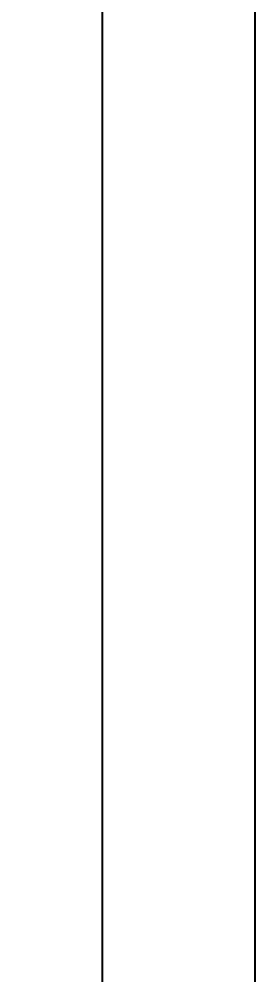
# Model space of a CAD drawing. Header units: millimetres. Extents: x 37984 to 70752, y 14140 to 37584.
# Drawn here: x 39109.2 to 39124.2, y 30984.8 to 31045.5 of the extents above; entities that cross this region are included whole.
import ezdxf

# ---------------------------------------------------------------- set-up
doc = ezdxf.new("R2010")
doc.units = ezdxf.units.MM
doc.layers.add('! NO PLOT !', color=7, linetype='Continuous', true_color=0xff75dd, plot=False)
doc.layers.add('002-PI-Kabelska kanalica', color=150, linetype='Continuous')
doc.styles.get("Standard").update_dxf_attribs({"font": 'arial.ttf'})
doc.dimstyles.new('ISO-25', dxfattribs={"dimtxt": 4, "dimasz": 3, "dimexe": 1.25, "dimexo": 0.625, "dimtad": 1, "dimtxsty": 'Standard', "dimcen": 3, "dimadec": 0, "dimazin": 0, "dimtfac": 1, "dimtmove": 0, "dimatfit": 3, "dimfxl": 1, "dimarcsym": 0})

# ---------------------------------------------------------------- blocks, each defined once
blk = doc.blocks.new('*U743')
at = {"layer": '002-PI-Kabelska kanalica'}
blk.add_line((-20, -100), (-20, 1420), dxfattribs=at)
blk = doc.blocks.new('*D1142')
at = {"layer": '! NO PLOT !', "color": 0, "lineweight": -2, "ltscale": 0.25, "transparency": 16777216}
for p, q in [((39123.547, 31279.404), (39113.259, 31279.404)), ((39114.509, 30982.404), (39114.509, 31276.404)), ((39123.547, 30979.404), (39113.259, 30979.404))]:
    blk.add_line(p, q, dxfattribs=at)
at = {"layer": '! NO PLOT !', "color": 0, "ltscale": 0.25, "transparency": 16777216}
for points in [[(39114.009, 31276.404), (39115.009, 31276.404), (39114.509, 31279.404)], [(39114.009, 30982.404), (39115.009, 30982.404), (39114.509, 30979.404)]]:
    blk.add_solid(points, dxfattribs=at)
at = {"layer": 'Defpoints', "color": 0, "ltscale": 0.25, "transparency": 16777216}
for p in [(39114.509, 31279.404), (39124.172, 31279.404), (39124.172, 30979.404)]:
    blk.add_point(p, dxfattribs=at)
at = {"layer": '! NO PLOT !', "color": 0, "ltscale": 0.25, "transparency": 16777216, "insert": (39111.841, 31129.404), "char_height": 4, "attachment_point": 5, "rotation": 90}
blk.add_mtext('300', dxfattribs=at)

msp = doc.modelspace()

# ---------------------------------------------------------------- linework, layer by layer
at = {"layer": '! NO PLOT !', "ltscale": 0.25}
msp.add_line((39124.172, 31139.404), (39124.172, 30919.404), dxfattribs=at)

# ---------------------------------------------------------------- block references
at = {"rotation": 180}
msp.add_blockref('*U743', (39104.172, 32339.404), dxfattribs=at)

# ---------------------------------------------------------------- dimensions: what is measured, and where the dimension line sits
at = {"layer": '! NO PLOT !', "ltscale": 0.25}
dim = msp.add_linear_dim(base=(39114.509, 31279.404), p1=(39124.172, 30979.404), p2=(39124.172, 31279.404), angle=90, dimstyle='ISO-25', dxfattribs=at)
dim.commit()
dim.dimension.update_dxf_attribs({"geometry": '*D1142', "text_midpoint": (39111.841, 31129.404)})

doc.saveas('drawing.dxf')
